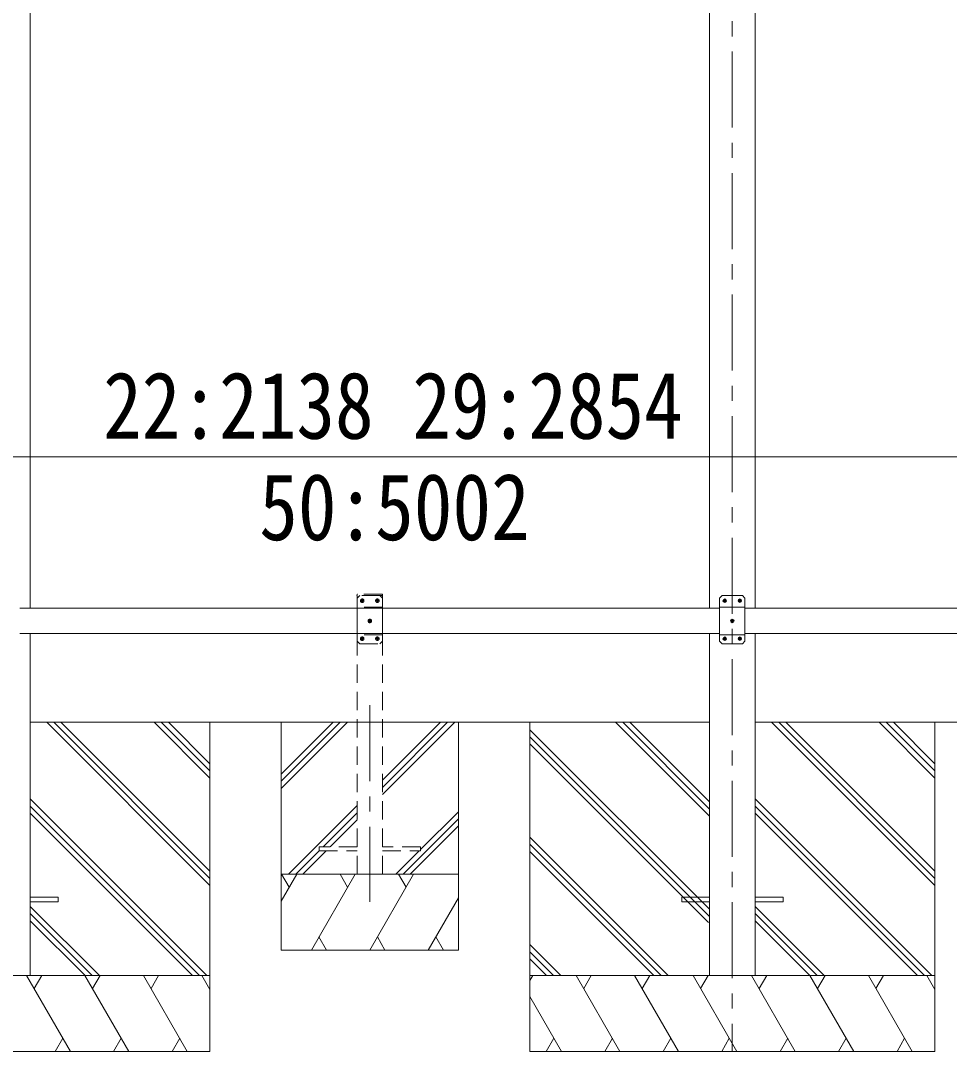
# Model space of a CAD drawing. Units: millimetres at full size, sheet at 1:30; details may follow other scales. Extents: x -20916 to 28483, y -5820 to 5820.
# Drawn here: x -6372 to -4537, y -2257 to -222 of the extents above; entities that cross this region are included whole.
import ezdxf
from ezdxf.enums import TextEntityAlignment as Align

# ---------------------------------------------------------------- set-up
doc = ezdxf.new("R2010")
doc.units = ezdxf.units.MM
doc.header["$LTSCALE"] = 30
doc.linetypes.add('CHAIN1', pattern=[8, 5, -1, 1, -1])
doc.linetypes.add('DASHED1', pattern=[1.8, 1.2, -0.6])
for name, color, linetype, lineweight in [('0-0_0', 7, 'Continuous', 9), ('0-1_本体', 5, 'CHAIN1', 9), ('0-3_ELV2', 4, 'Continuous', 9), ('0-5_DIM1', 4, 'DASHED1', 9), ('0-6_OTH_LINE', 6, 'Continuous', 9)]:
    doc.layers.add(name, color=color, linetype=linetype, lineweight=lineweight)
doc.styles.add('ＭＳ ゴシック', font='')
doc.styles.get('ＭＳ ゴシック').set_extended_font_data('MS Gothic')

msp = doc.modelspace()

# ---------------------------------------------------------------- linework, layer by layer
at = {"layer": '0-0_0'}
for p, q in [((-5011.27, -1607.28), (-6353.27, -1607.28)), ((-5998.07, -1929.74), (-6320.53, -1607.28)), ((-5998.07, -1915.6), (-6306.39, -1607.28)), ((-5998.07, -1901.45), (-6292.25, -1607.28)), ((-5998.07, -1717.61), (-6108.4, -1607.28)), ((-5998.07, -1703.47), (-6094.26, -1607.28)), ((-5998.07, -1689.32), (-6080.11, -1607.28)), ((-5998.07, -1607.28), (-5998.07, -2257.28)), ((-5857.27, -1607.29), (-5857.27, -2057.29)), ((-5857.27, -1709.64), (-5754.92, -1607.29)), ((-5857.27, -1723.78), (-5740.78, -1607.29)), ((-5857.27, -1737.92), (-5726.63, -1607.29)), ((-5657.27, -1750.05), (-5514.5, -1607.29)), ((-5657.27, -1735.91), (-5528.64, -1607.29)), ((-5657.27, -1721.77), (-5542.79, -1607.29)), ((-5507.27, -2057.29), (-5507.27, -1607.29)), ((-5366.07, -1607.28), (-5366.07, -2257.28)), ((-5011.27, -1792.91), (-5196.9, -1607.28)), ((-5011.27, -1778.77), (-5182.76, -1607.28)), ((-5011.27, -1764.62), (-5168.61, -1607.28)), ((-3579.27, -1607.28), (-4921.27, -1607.28)), ((-4566.07, -1929.74), (-4888.53, -1607.28)), ((-4566.07, -1915.6), (-4874.39, -1607.28)), ((-4566.07, -1901.45), (-4860.25, -1607.28)), ((-4566.07, -1717.61), (-4676.4, -1607.28)), ((-4566.07, -1703.47), (-4662.26, -1607.28)), ((-4566.07, -1689.32), (-4648.11, -1607.28)), ((-4566.07, -1607.28), (-4566.07, -2257.28)), ((-5011.27, -1976.75), (-5366.07, -1621.96)), ((-5011.27, -1990.9), (-5366.07, -1636.1)), ((-5013.53, -2002.78), (-5366.07, -1650.24)), ((-6004.38, -2107.28), (-6352.87, -1758.79)), ((-4572.38, -2107.28), (-4920.87, -1758.79)), ((-6018.52, -2107.28), (-6352.87, -1772.93)), ((-6032.66, -2107.28), (-6352.87, -1787.07)), ((-5842.79, -1907.29), (-5707.27, -1771.77)), ((-5774.65, -1853.29), (-5707.27, -1785.91)), ((-5582.27, -1858.9), (-5507.27, -1783.9)), ((-4586.52, -2107.28), (-4920.87, -1772.93)), ((-4600.66, -2107.28), (-4920.87, -1787.07)), ((-5760.5, -1853.29), (-5707.27, -1800.05)), ((-5616.51, -1907.29), (-5507.27, -1798.04)), ((-5602.37, -1907.29), (-5507.27, -1812.18)), ((-5092.88, -2107.28), (-5366.07, -1834.09)), ((-5107.02, -2107.28), (-5366.07, -1848.23)), ((-5828.65, -1907.29), (-5782.27, -1860.91)), ((-5814.51, -1907.29), (-5768.5, -1861.29)), ((-5630.66, -1907.29), (-5584.66, -1861.29)), ((-5121.16, -2107.28), (-5366.07, -1862.37)), ((-5857.27, -1960.4), (-5826.6, -1907.29)), ((-5857.27, -1907.29), (-5507.27, -1907.29)), ((-5841.6, -1933.27), (-5856.6, -1907.29)), ((-5797.73, -2057.29), (-5711.13, -1907.29)), ((-5726.13, -1933.27), (-5741.13, -1907.29)), ((-5682.26, -2057.29), (-5595.66, -1907.29)), ((-5610.66, -1933.27), (-5625.66, -1907.29)), ((-6216.51, -2107.28), (-6352.87, -1970.92)), ((-5566.79, -2057.29), (-5507.27, -1954.19)), ((-4784.51, -2107.28), (-4920.87, -1970.92)), ((-6230.65, -2107.28), (-6352.87, -1985.06)), ((-4798.65, -2107.28), (-4920.87, -1985.06)), ((-6244.79, -2107.28), (-6352.87, -1999.2)), ((-4812.79, -2107.28), (-4920.87, -1999.2)), ((-5782.74, -2031.31), (-5767.74, -2057.29)), ((-5667.26, -2031.31), (-5652.26, -2057.29)), ((-5551.79, -2031.31), (-5536.8, -2057.29)), ((-5305.01, -2107.28), (-5366.07, -2046.22)), ((-5857.27, -2057.29), (-5507.27, -2057.29)), ((-5319.15, -2107.28), (-5366.07, -2060.36)), ((-5333.29, -2107.28), (-5366.07, -2074.5)), ((-6798.07, -2107.28), (-5998.07, -2107.28)), ((-6273.75, -2257.28), (-6360.36, -2107.28)), ((-6345.36, -2133.26), (-6330.35, -2107.28)), ((-6158.28, -2257.28), (-6244.89, -2107.28)), ((-6229.89, -2133.26), (-6214.88, -2107.28)), ((-6042.81, -2257.28), (-6129.42, -2107.28)), ((-6114.42, -2133.26), (-6099.42, -2107.28)), ((-5998.07, -2134.78), (-6013.95, -2107.28)), ((-5366.07, -2107.28), (-4566.07, -2107.28)), ((-5360.24, -2107.28), (-5366.07, -2117.38)), ((-5188.16, -2257.28), (-5274.77, -2107.28)), ((-5244.77, -2107.28), (-5259.77, -2133.26)), ((-5072.69, -2257.28), (-5159.3, -2107.28)), ((-5144.3, -2133.26), (-5129.3, -2107.28)), ((-4957.22, -2257.28), (-5043.83, -2107.28)), ((-5028.83, -2133.26), (-5013.82, -2107.28)), ((-4841.75, -2257.28), (-4928.36, -2107.28)), ((-4913.36, -2133.26), (-4898.35, -2107.28)), ((-4726.28, -2257.28), (-4812.89, -2107.28)), ((-4797.89, -2133.26), (-4782.88, -2107.28)), ((-4610.81, -2257.28), (-4697.42, -2107.28)), ((-4682.42, -2133.26), (-4667.42, -2107.28)), ((-4566.07, -2134.78), (-4581.95, -2107.28)), ((-5303.63, -2257.28), (-5366.07, -2149.14)), ((-6288.75, -2231.3), (-6303.75, -2257.28)), ((-6173.28, -2231.3), (-6188.28, -2257.28)), ((-6057.81, -2231.3), (-6072.81, -2257.28)), ((-5318.63, -2231.3), (-5333.63, -2257.28)), ((-5203.16, -2231.3), (-5218.16, -2257.28)), ((-5087.69, -2231.3), (-5102.69, -2257.28)), ((-4972.22, -2231.3), (-4987.22, -2257.28)), ((-4856.75, -2231.3), (-4871.75, -2257.28)), ((-4741.28, -2231.3), (-4756.28, -2257.28)), ((-4625.81, -2231.3), (-4640.81, -2257.28)), ((-5998.07, -2257.28), (-6798.07, -2257.28)), ((-4566.07, -2257.28), (-5366.07, -2257.28))]:
    msp.add_line(p, q, dxfattribs=at)
at = {"layer": '0-1_本体'}
for p, q in [((-4966.27, 917.13), (-4966.27, -2257.28)), ((-5682.27, -1573.86), (-5682.27, -1961.73))]:
    msp.add_line(p, q, dxfattribs=at)
at = {"layer": '0-3_ELV2'}
for p, q in [((-6353.07, 521.72), (-6353.07, -1382.28)), ((-5011.47, 521.72), (-5011.47, -1382.28)), ((-4921.07, 521.72), (-4921.07, -1382.28)), ((-4986.27, -1357.28), (-4991.27, -1362.28)), ((-4991.27, -1447.28), (-4991.27, -1362.28)), ((-4941.27, -1362.28), (-4941.27, -1447.28)), ((-6373.27, -1382.28), (-4991.27, -1382.28)), ((-4991.27, -1379.98), (-4941.27, -1379.98)), ((-4982.53, -1367.7), (-4983.37, -1367.7)), ((-4980.01, -1366.86), (-4979.17, -1366.86)), ((-4952.53, -1367.7), (-4953.37, -1367.7)), ((-4950.01, -1366.86), (-4949.17, -1366.86)), ((-4265.27, -1382.28), (-4941.27, -1382.28)), ((-4967.53, -1407.7), (-4968.37, -1407.7)), ((-4965.01, -1406.86), (-4964.17, -1406.86)), ((-4991.27, -1432.28), (-6373.27, -1432.28)), ((-6353.27, -1432.28), (-6353.27, -2107.28)), ((-5011.27, -1432.28), (-5011.27, -2107.28)), ((-4991.27, -1434.58), (-4941.27, -1434.58)), ((-4982.53, -1442.7), (-4983.37, -1442.7)), ((-4980.01, -1441.86), (-4979.17, -1441.86)), ((-4952.53, -1442.7), (-4953.37, -1442.7)), ((-4950.01, -1441.86), (-4949.17, -1441.86)), ((-4265.27, -1432.28), (-4941.27, -1432.28)), ((-4921.27, -1432.28), (-4921.27, -2107.28)), ((-4946.27, -1452.28), (-4941.27, -1447.28)), ((-6298.07, -1952.78), (-6352.87, -1952.78)), ((-6298.07, -1952.78), (-6298.07, -1961.78)), ((-5066.07, -1952.78), (-5066.07, -1961.78)), ((-5011.27, -1952.78), (-5066.07, -1952.78)), ((-4866.07, -1952.78), (-4920.87, -1952.78)), ((-4866.07, -1952.78), (-4866.07, -1961.78)), ((-6298.07, -1961.78), (-6352.87, -1961.78)), ((-5011.27, -1961.78), (-5066.07, -1961.78)), ((-4866.07, -1961.78), (-4920.87, -1961.78))]:
    msp.add_line(p, q, dxfattribs=at)
for points in [[(-4986.27, -1357.28), (-4946.27, -1357.28), (-4941.27, -1362.28)], [(-4983.37, -1367.7), (-4983.37, -1366.86), (-4982.53, -1366.86)], [(-4981.69, -1366.02), (-4981.69, -1365.18), (-4980.85, -1365.18), (-4980.85, -1366.02)], [(-4980.85, -1368.54), (-4980.85, -1369.38), (-4981.69, -1369.38), (-4981.69, -1368.54)], [(-4979.17, -1366.86), (-4979.17, -1367.7), (-4980.01, -1367.7)], [(-4953.37, -1367.7), (-4953.37, -1366.86), (-4952.53, -1366.86)], [(-4951.69, -1366.02), (-4951.69, -1365.18), (-4950.85, -1365.18), (-4950.85, -1366.02)], [(-4950.85, -1368.54), (-4950.85, -1369.38), (-4951.69, -1369.38), (-4951.69, -1368.54)], [(-4949.17, -1366.86), (-4949.17, -1367.7), (-4950.01, -1367.7)], [(-4968.37, -1407.7), (-4968.37, -1406.86), (-4967.53, -1406.86)], [(-4966.69, -1406.02), (-4966.69, -1405.18), (-4965.85, -1405.18), (-4965.85, -1406.02)], [(-4965.85, -1408.54), (-4965.85, -1409.38), (-4966.69, -1409.38), (-4966.69, -1408.54)], [(-4964.17, -1406.86), (-4964.17, -1407.7), (-4965.01, -1407.7)], [(-4983.37, -1442.7), (-4983.37, -1441.86), (-4982.53, -1441.86)], [(-4981.69, -1441.02), (-4981.69, -1440.18), (-4980.85, -1440.18), (-4980.85, -1441.02)], [(-4980.85, -1443.54), (-4980.85, -1444.38), (-4981.69, -1444.38), (-4981.69, -1443.54)], [(-4979.17, -1441.86), (-4979.17, -1442.7), (-4980.01, -1442.7)], [(-4953.37, -1442.7), (-4953.37, -1441.86), (-4952.53, -1441.86)], [(-4951.69, -1441.02), (-4951.69, -1440.18), (-4950.85, -1440.18), (-4950.85, -1441.02)], [(-4950.85, -1443.54), (-4950.85, -1444.38), (-4951.69, -1444.38), (-4951.69, -1443.54)], [(-4949.17, -1441.86), (-4949.17, -1442.7), (-4950.01, -1442.7)], [(-4946.27, -1452.28), (-4986.27, -1452.28), (-4991.27, -1447.28)]]:
    msp.add_lwpolyline(points, dxfattribs=at)
for centre in [(-4981.27, -1367.28), (-4951.27, -1367.28), (-4966.27, -1407.28), (-4981.27, -1442.28), (-4951.27, -1442.28)]:
    msp.add_circle(centre, 3.5, dxfattribs=at)
for centre, start, end in [((-4982.53, -1366.02), 270, 0), ((-4982.53, -1368.54), 0, 90), ((-4980.01, -1366.02), 180, 270), ((-4980.01, -1368.54), 90, 180), ((-4952.53, -1366.02), 270, 0), ((-4952.53, -1368.54), 0, 90), ((-4950.01, -1366.02), 180, 270), ((-4950.01, -1368.54), 90, 180), ((-4967.53, -1406.02), 270, 0), ((-4967.53, -1408.54), 0, 90), ((-4965.01, -1406.02), 180, 270), ((-4965.01, -1408.54), 90, 180), ((-4982.53, -1441.02), 270, 0), ((-4982.53, -1443.54), 0, 90), ((-4980.01, -1441.02), 180, 270), ((-4980.01, -1443.54), 90, 180), ((-4952.53, -1441.02), 270, 0), ((-4952.53, -1443.54), 0, 90), ((-4950.01, -1441.02), 180, 270), ((-4950.01, -1443.54), 90, 180)]:
    msp.add_arc(centre, 0.84, start, end, dxfattribs=at)
at = {"layer": '0-5_DIM1'}
for p, q in [((-5707.57, -1357.29), (-5707.46, -1355.24)), ((-5656.97, -1357.29), (-5707.57, -1357.29)), ((-5707.27, -1907.29), (-5707.27, -1357.29)), ((-5707.27, -1362.29), (-5707.27, -1447.29)), ((-5658.07, -1354.29), (-5706.46, -1354.29)), ((-5662.27, -1357.29), (-5657.27, -1362.29)), ((-5657.27, -1907.29), (-5657.27, -1357.29)), ((-5657.27, -1447.29), (-5657.27, -1362.29)), ((-5656.97, -1357.29), (-5657.07, -1355.24)), ((-5657.27, -1379.99), (-5707.27, -1379.99)), ((-5698.53, -1366.87), (-5699.37, -1366.87)), ((-5696.01, -1367.71), (-5695.17, -1367.71)), ((-5668.53, -1366.87), (-5669.37, -1366.87)), ((-5666.01, -1367.71), (-5665.17, -1367.71)), ((-5683.53, -1406.87), (-5684.37, -1406.87)), ((-5681.01, -1407.71), (-5680.17, -1407.71)), ((-5657.27, -1434.59), (-5707.27, -1434.59)), ((-5698.53, -1441.87), (-5699.37, -1441.87)), ((-5696.01, -1442.71), (-5695.17, -1442.71)), ((-5668.53, -1441.87), (-5669.37, -1441.87)), ((-5666.01, -1442.71), (-5665.17, -1442.71)), ((-5702.27, -1452.29), (-5707.27, -1447.29)), ((-5707.27, -1853.29), (-5782.27, -1853.29)), ((-5657.27, -1861.29), (-5582.27, -1861.29))]:
    msp.add_line(p, q, dxfattribs=at)
for points in [[(-5662.27, -1357.29), (-5702.27, -1357.29), (-5707.27, -1362.29)], [(-5699.37, -1366.87), (-5699.37, -1367.71), (-5698.53, -1367.71)], [(-5696.85, -1366.03), (-5696.85, -1365.19), (-5697.69, -1365.19), (-5697.69, -1366.03)], [(-5697.69, -1368.55), (-5697.69, -1369.39), (-5696.85, -1369.39), (-5696.85, -1368.55)], [(-5695.17, -1367.71), (-5695.17, -1366.87), (-5696.01, -1366.87)], [(-5669.37, -1366.87), (-5669.37, -1367.71), (-5668.53, -1367.71)], [(-5666.85, -1366.03), (-5666.85, -1365.19), (-5667.69, -1365.19), (-5667.69, -1366.03)], [(-5667.69, -1368.55), (-5667.69, -1369.39), (-5666.85, -1369.39), (-5666.85, -1368.55)], [(-5665.17, -1367.71), (-5665.17, -1366.87), (-5666.01, -1366.87)], [(-5684.37, -1406.87), (-5684.37, -1407.71), (-5683.53, -1407.71)], [(-5681.85, -1406.03), (-5681.85, -1405.19), (-5682.69, -1405.19), (-5682.69, -1406.03)], [(-5682.69, -1408.55), (-5682.69, -1409.39), (-5681.85, -1409.39), (-5681.85, -1408.55)], [(-5680.17, -1407.71), (-5680.17, -1406.87), (-5681.01, -1406.87)], [(-5699.37, -1441.87), (-5699.37, -1442.71), (-5698.53, -1442.71)], [(-5696.85, -1441.03), (-5696.85, -1440.19), (-5697.69, -1440.19), (-5697.69, -1441.03)], [(-5697.69, -1443.55), (-5697.69, -1444.39), (-5696.85, -1444.39), (-5696.85, -1443.55)], [(-5695.17, -1442.71), (-5695.17, -1441.87), (-5696.01, -1441.87)], [(-5669.37, -1441.87), (-5669.37, -1442.71), (-5668.53, -1442.71)], [(-5666.85, -1441.03), (-5666.85, -1440.19), (-5667.69, -1440.19), (-5667.69, -1441.03)], [(-5667.69, -1443.55), (-5667.69, -1444.39), (-5666.85, -1444.39), (-5666.85, -1443.55)], [(-5665.17, -1442.71), (-5665.17, -1441.87), (-5666.01, -1441.87)], [(-5702.27, -1452.29), (-5662.27, -1452.29), (-5657.27, -1447.29)], [(-5782.27, -1853.29), (-5782.27, -1861.29), (-5707.27, -1861.29)], [(-5582.27, -1861.29), (-5582.27, -1853.29), (-5657.27, -1853.29)]]:
    msp.add_lwpolyline(points, dxfattribs=at)
for centre in [(-5697.27, -1367.29), (-5667.27, -1367.29), (-5682.27, -1407.29), (-5697.27, -1442.29), (-5667.27, -1442.29)]:
    msp.add_circle(centre, 3.5, dxfattribs=at)
for centre, radius, start, end in [((-5706.46, -1355.29), 1, 90, 176.99994), ((-5658.07, -1355.29), 1, 3.00011, 90), ((-5698.53, -1366.03), 0.84, 270, 0), ((-5698.53, -1368.55), 0.84, 0, 90), ((-5696.01, -1366.03), 0.84, 180, 270), ((-5696.01, -1368.55), 0.84, 90, 180), ((-5668.53, -1366.03), 0.84, 270, 0), ((-5668.53, -1368.55), 0.84, 0, 90), ((-5666.01, -1366.03), 0.84, 180, 270), ((-5666.01, -1368.55), 0.84, 90, 180), ((-5683.53, -1406.03), 0.84, 270, 0), ((-5683.53, -1408.55), 0.84, 0, 90), ((-5681.01, -1406.03), 0.84, 180, 270), ((-5681.01, -1408.55), 0.84, 90, 180), ((-5698.53, -1441.03), 0.84, 270, 0), ((-5698.53, -1443.55), 0.84, 0, 90), ((-5696.01, -1441.03), 0.84, 180, 270), ((-5696.01, -1443.55), 0.84, 90, 180), ((-5668.53, -1441.03), 0.84, 270, 0), ((-5668.53, -1443.55), 0.84, 0, 90), ((-5666.01, -1441.03), 0.84, 180, 270), ((-5666.01, -1443.55), 0.84, 90, 180)]:
    msp.add_arc(centre, radius, start, end, dxfattribs=at)
at = {"layer": '0-6_OTH_LINE'}
msp.add_line((-7109.27, -1082.91), (-4255.27, -1082.91), dxfattribs=at)

# ---------------------------------------------------------------- texts
at = {"layer": '0-6_OTH_LINE', "color": 7, "style": 'ＭＳ ゴシック', "width": 0.85}
for s, p in [('22:2138 29:2854 ', (-6208.95, -1086.98)), ('50:5002', (-5900.72, -1287.29))]:
    msp.add_text(s, height=132, dxfattribs=at).set_placement(p, align=Align.BOTTOM_LEFT)

doc.saveas('drawing.dxf')
